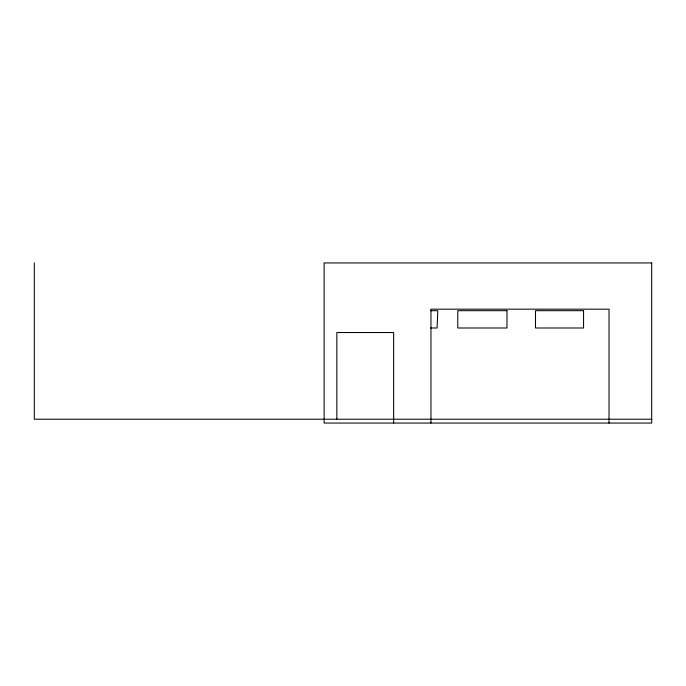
<?xml version="1.0" encoding="UTF-8"?>
<svg xmlns="http://www.w3.org/2000/svg" width="686" height="686" viewBox="0 0 686 686"><rect width="100%" height="100%" fill="white"/><g stroke="black" fill="none" stroke-linecap="round" stroke-linejoin="round"><path stroke-width="1.03" d="M430.379 310.681L437.805 310.681L437.085 327.994L430.722 327.994M651.7 419.215L34.3 419.215L34.3 262.944M609.014 423.056L609.014 309.172L430.954 309.172L430.954 423.056M393.653 423.056L393.653 332.547L336.843 332.547L336.843 419.215M651.7 262.944L324.126 262.944L324.126 423.056L651.7 423.056L651.7 262.944M506.988 310.681L457.776 310.681L457.776 327.994L506.988 327.994L506.988 310.681M583.563 310.681L535.509 310.681L535.509 327.994L583.563 327.994L583.563 310.681"/></g></svg>
